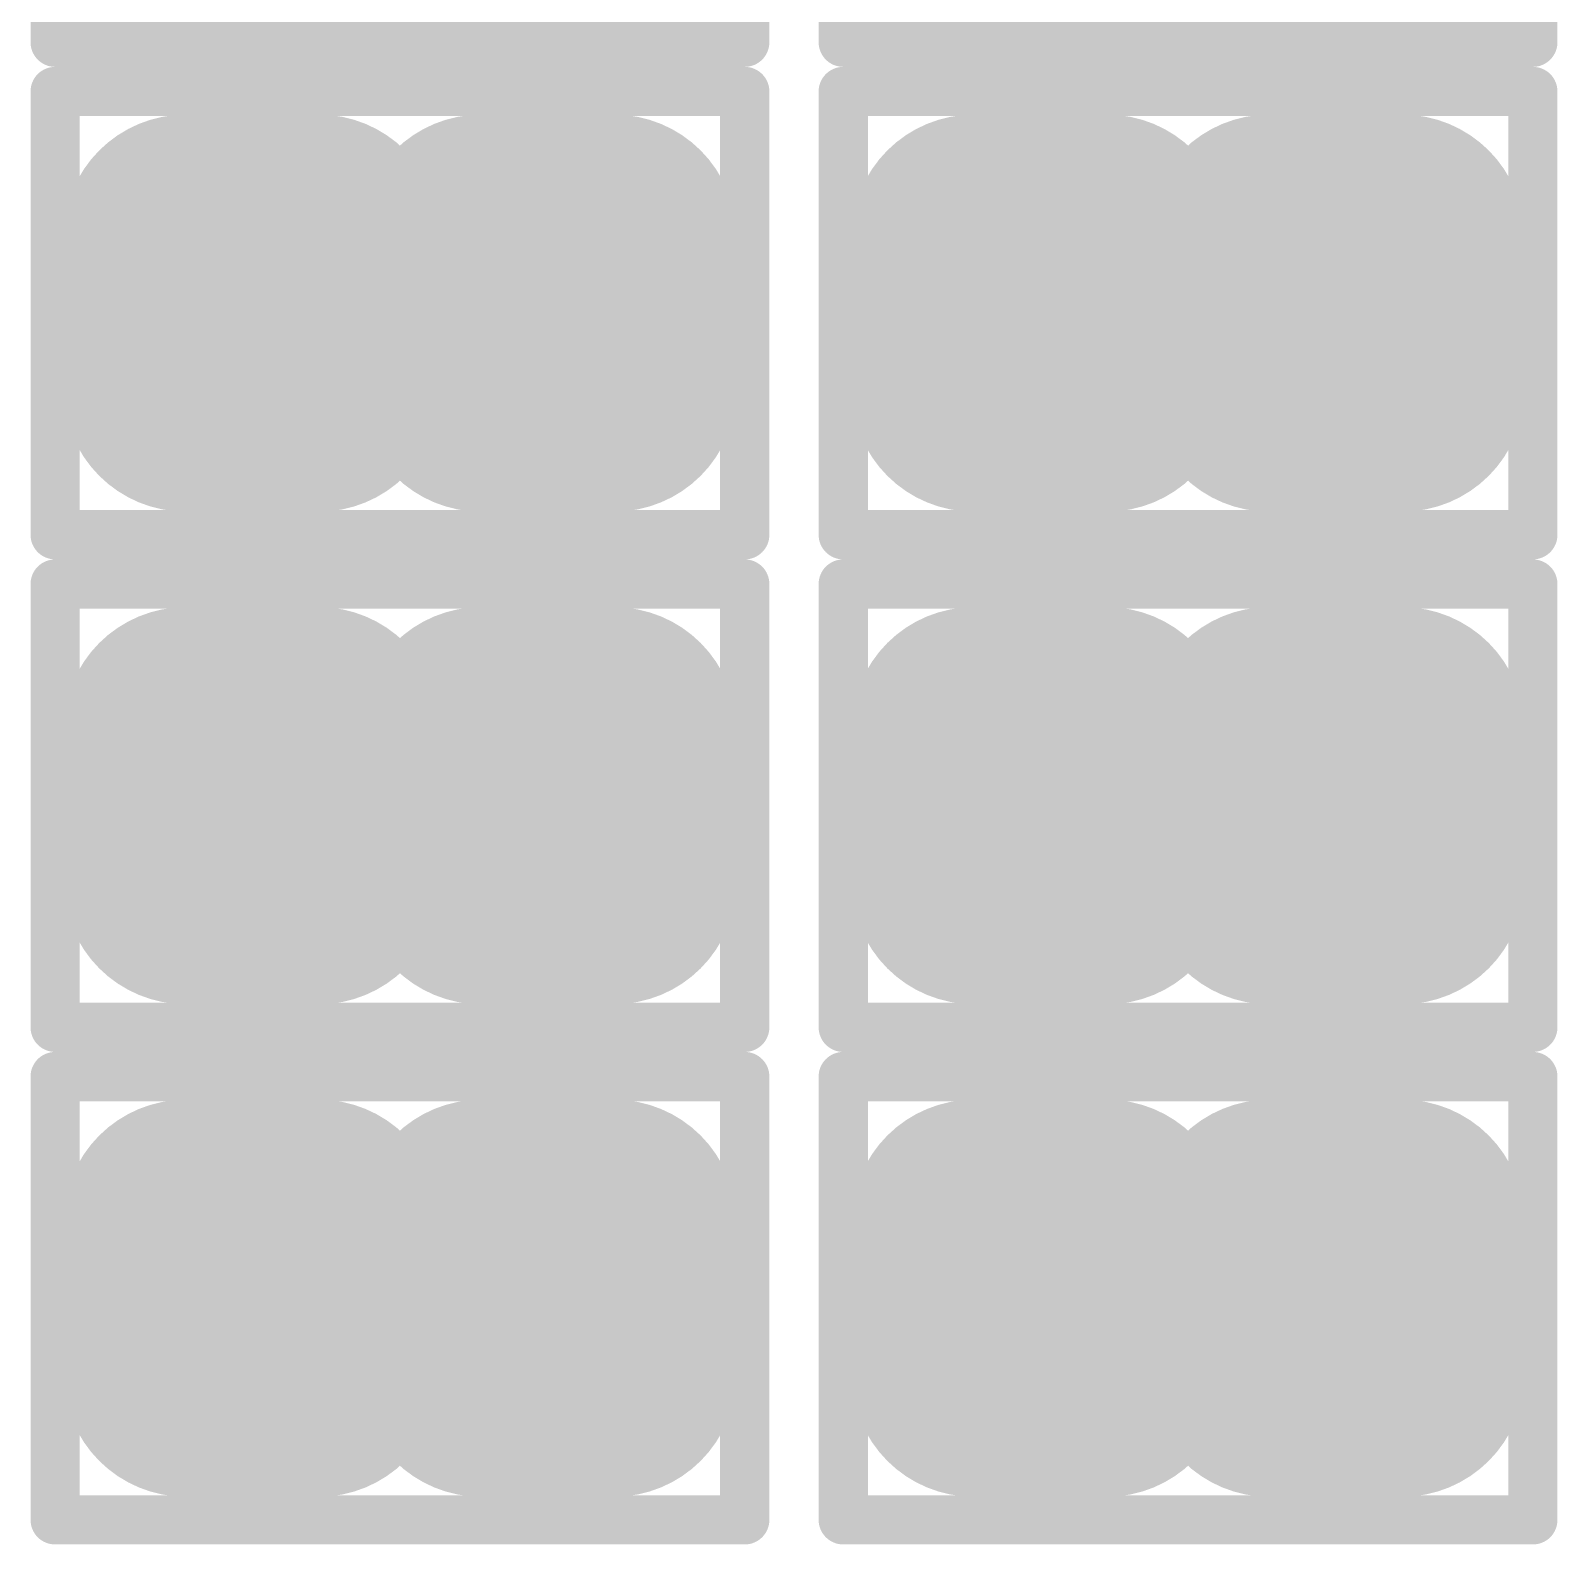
# Model space of a CAD drawing. Header units: millimetres. Extents: x 169 to 355, y 129 to 253.
# Drawn here: x 187.35 to 188.9, y 149.1 to 150.637 of the extents above; entities that cross this region are included whole.
import ezdxf

# ---------------------------------------------------------------- set-up
doc = ezdxf.new("R2010")
doc.units = ezdxf.units.MM
for name, color, linetype in [('BottomLayer', 5, 'Continuous'), ('BottomPaste', 16, 'Continuous'), ('BottomSolder', 6, 'Continuous'), ('Mechanical1', 6, 'Continuous'), ('Mechanical15', 56, 'Continuous')]:
    doc.layers.add(name, color=color, linetype=linetype)

# ---------------------------------------------------------------- blocks, each defined once
blk = doc.blocks.new('R01005_B_463')
at = {"layer": 'BottomLayer', "const_width": 0.0225}
for points in [[(-0.2287, 0.0775, 1), (-0.2063, 0.0775, 1)], [(-0.0937, 0.0775, 1), (-0.0712, 0.0775, 1)], [(0.0712, 0.0775, 1), (0.0937, 0.0775, 1)], [(0.2063, 0.0775, 1), (0.2287, 0.0775, 1)], [(-0.2287, -0.0775, 1), (-0.2063, -0.0775, 1)], [(-0.0937, -0.0775, 1), (-0.0712, -0.0775, 1)], [(0.0712, -0.0775, 1), (0.0937, -0.0775, 1)], [(0.2063, -0.0775, 1), (0.2287, -0.0775, 1)]]:
    blk.add_lwpolyline(points, format="xyb", close=True, dxfattribs=at)
at = {"layer": 'BottomLayer'}
for points in [[(-0.0825, -0.1), (-0.0825, 0.1), (-0.2175, -0.1), (-0.2175, 0.1)], [(0.2175, -0.1), (0.2175, 0.1), (0.0825, -0.1), (0.0825, 0.1)], [(-0.06, -0.0775), (-0.06, 0.0775), (-0.24, -0.0775), (-0.24, 0.0775)], [(0.24, -0.0775), (0.24, 0.0775), (0.06, -0.0775), (0.06, 0.0775)]]:
    blk.add_solid(points, dxfattribs=at)
at = {"layer": 'BottomPaste', "const_width": 0.0225}
for points in [[(-0.2287, 0.0775, 1), (-0.2063, 0.0775, 1)], [(-0.0937, 0.0775, 1), (-0.0712, 0.0775, 1)], [(0.0712, 0.0775, 1), (0.0937, 0.0775, 1)], [(0.2063, 0.0775, 1), (0.2287, 0.0775, 1)], [(-0.2287, -0.0775, 1), (-0.2063, -0.0775, 1)], [(-0.0937, -0.0775, 1), (-0.0712, -0.0775, 1)], [(0.0712, -0.0775, 1), (0.0937, -0.0775, 1)], [(0.2063, -0.0775, 1), (0.2287, -0.0775, 1)]]:
    blk.add_lwpolyline(points, format="xyb", close=True, dxfattribs=at)
at = {"layer": 'BottomPaste'}
for points in [[(-0.0825, -0.1), (-0.0825, 0.1), (-0.2175, -0.1), (-0.2175, 0.1)], [(0.2175, -0.1), (0.2175, 0.1), (0.0825, -0.1), (0.0825, 0.1)], [(-0.06, -0.0775), (-0.06, 0.0775), (-0.24, -0.0775), (-0.24, 0.0775)], [(0.24, -0.0775), (0.24, 0.0775), (0.06, -0.0775), (0.06, 0.0775)]]:
    blk.add_solid(points, dxfattribs=at)
at = {"layer": 'BottomSolder', "const_width": 0.1241}
for points in [[(-0.2795, 0.0775, 1), (-0.1555, 0.0775, 1)], [(-0.1445, 0.0775, 1), (-0.0204, 0.0775, 1)], [(0.0204, 0.0775, 1), (0.1445, 0.0775, 1)], [(0.1555, 0.0775, 1), (0.2795, 0.0775, 1)], [(-0.2795, -0.0775, 1), (-0.1555, -0.0775, 1)], [(-0.1445, -0.0775, 1), (-0.0204, -0.0775, 1)], [(0.0204, -0.0775, 1), (0.1445, -0.0775, 1)], [(0.1555, -0.0775, 1), (0.2795, -0.0775, 1)]]:
    blk.add_lwpolyline(points, format="xyb", close=True, dxfattribs=at)
at = {"layer": 'BottomSolder'}
for points in [[(-0.0825, -0.2016), (-0.0825, 0.2016), (-0.2175, -0.2016), (-0.2175, 0.2016)], [(0.2175, -0.2016), (0.2175, 0.2016), (0.0825, -0.2016), (0.0825, 0.2016)], [(0.0416, -0.0775), (0.0416, 0.0775), (-0.3416, -0.0775), (-0.3416, 0.0775)], [(0.3416, -0.0775), (0.3416, 0.0775), (-0.0416, -0.0775), (-0.0416, 0.0775)]]:
    blk.add_solid(points, dxfattribs=at)
at = {"layer": 'Mechanical1', "const_width": 0.05}
for points in [[(-0.1999, 0.0999), (-0.1999, -0.1001)], [(0.2001, 0.0999), (-0.1999, 0.0999)], [(0.2001, 0.0999), (0.2001, -0.1001)], [(0.2001, -0.1001), (-0.1999, -0.1001)]]:
    blk.add_lwpolyline(points, dxfattribs=at)
at = {"layer": 'Mechanical1', "const_width": 0.025}
for points in [[(-0.2124, 0.0999, 1), (-0.1874, 0.0999, 1)], [(-0.2124, 0.0999, 1), (-0.1874, 0.0999, 1)], [(0.1876, 0.0999, 1), (0.2126, 0.0999, 1)], [(0.1876, 0.0999, 1), (0.2126, 0.0999, 1)], [(-0.2124, -0.1001, 1), (-0.1874, -0.1001, 1)], [(-0.2124, -0.1001, 1), (-0.1874, -0.1001, 1)], [(0.1876, -0.1001, 1), (0.2126, -0.1001, 1)], [(0.1876, -0.1001, 1), (0.2126, -0.1001, 1)]]:
    blk.add_lwpolyline(points, format="xyb", close=True, dxfattribs=at)
at = {"layer": 'Mechanical15', "const_width": 0.05}
for points in [[(-0.35, 0.225), (-0.35, -0.225)], [(0.35, 0.225), (-0.35, 0.225)], [(0.35, 0.225), (0.35, -0.225)], [(0, 0.125), (0, -0.125)], [(0.15, 0), (-0.15, 0)], [(0.35, -0.225), (-0.35, -0.225)]]:
    blk.add_lwpolyline(points, dxfattribs=at)
at = {"layer": 'Mechanical15', "const_width": 0.025}
for points in [[(-0.3625, 0.225, 1), (-0.3375, 0.225, 1)], [(-0.3625, 0.225, 1), (-0.3375, 0.225, 1)], [(0.3375, 0.225, 1), (0.3625, 0.225, 1)], [(0.3375, 0.225, 1), (0.3625, 0.225, 1)], [(-0.0125, 0.125, 1), (0.0125, 0.125, 1)], [(-0.1625, 0, 1), (-0.1375, 0, 1)], [(0.1375, 0, 1), (0.1625, 0, 1)], [(-0.0125, -0.125, 1), (0.0125, -0.125, 1)], [(-0.3625, -0.225, 1), (-0.3375, -0.225, 1)], [(-0.3625, -0.225, 1), (-0.3375, -0.225, 1)], [(0.3375, -0.225, 1), (0.3625, -0.225, 1)], [(0.3375, -0.225, 1), (0.3625, -0.225, 1)]]:
    blk.add_lwpolyline(points, format="xyb", close=True, dxfattribs=at)
blk = doc.blocks.new('R01005_B_464')
at = {"layer": 'BottomLayer', "const_width": 0.0225}
for points in [[(-0.2287, 0.0775, 1), (-0.2063, 0.0775, 1)], [(-0.0937, 0.0775, 1), (-0.0712, 0.0775, 1)], [(0.0712, 0.0775, 1), (0.0937, 0.0775, 1)], [(0.2063, 0.0775, 1), (0.2287, 0.0775, 1)], [(-0.2287, -0.0775, 1), (-0.2063, -0.0775, 1)], [(-0.0937, -0.0775, 1), (-0.0712, -0.0775, 1)], [(0.0712, -0.0775, 1), (0.0937, -0.0775, 1)], [(0.2063, -0.0775, 1), (0.2287, -0.0775, 1)]]:
    blk.add_lwpolyline(points, format="xyb", close=True, dxfattribs=at)
at = {"layer": 'BottomLayer'}
for points in [[(-0.0825, -0.1), (-0.0825, 0.1), (-0.2175, -0.1), (-0.2175, 0.1)], [(0.2175, -0.1), (0.2175, 0.1), (0.0825, -0.1), (0.0825, 0.1)], [(-0.06, -0.0775), (-0.06, 0.0775), (-0.24, -0.0775), (-0.24, 0.0775)], [(0.24, -0.0775), (0.24, 0.0775), (0.06, -0.0775), (0.06, 0.0775)]]:
    blk.add_solid(points, dxfattribs=at)
at = {"layer": 'BottomPaste', "const_width": 0.0225}
for points in [[(-0.2287, 0.0775, 1), (-0.2063, 0.0775, 1)], [(-0.0937, 0.0775, 1), (-0.0712, 0.0775, 1)], [(0.0712, 0.0775, 1), (0.0937, 0.0775, 1)], [(0.2063, 0.0775, 1), (0.2287, 0.0775, 1)], [(-0.2287, -0.0775, 1), (-0.2063, -0.0775, 1)], [(-0.0937, -0.0775, 1), (-0.0712, -0.0775, 1)], [(0.0712, -0.0775, 1), (0.0937, -0.0775, 1)], [(0.2063, -0.0775, 1), (0.2287, -0.0775, 1)]]:
    blk.add_lwpolyline(points, format="xyb", close=True, dxfattribs=at)
at = {"layer": 'BottomPaste'}
for points in [[(-0.0825, -0.1), (-0.0825, 0.1), (-0.2175, -0.1), (-0.2175, 0.1)], [(0.2175, -0.1), (0.2175, 0.1), (0.0825, -0.1), (0.0825, 0.1)], [(-0.06, -0.0775), (-0.06, 0.0775), (-0.24, -0.0775), (-0.24, 0.0775)], [(0.24, -0.0775), (0.24, 0.0775), (0.06, -0.0775), (0.06, 0.0775)]]:
    blk.add_solid(points, dxfattribs=at)
at = {"layer": 'BottomSolder', "const_width": 0.1241}
for points in [[(-0.2795, 0.0775, 1), (-0.1555, 0.0775, 1)], [(-0.1445, 0.0775, 1), (-0.0204, 0.0775, 1)], [(0.0204, 0.0775, 1), (0.1445, 0.0775, 1)], [(0.1555, 0.0775, 1), (0.2795, 0.0775, 1)], [(-0.2795, -0.0775, 1), (-0.1555, -0.0775, 1)], [(-0.1445, -0.0775, 1), (-0.0204, -0.0775, 1)], [(0.0204, -0.0775, 1), (0.1445, -0.0775, 1)], [(0.1555, -0.0775, 1), (0.2795, -0.0775, 1)]]:
    blk.add_lwpolyline(points, format="xyb", close=True, dxfattribs=at)
at = {"layer": 'BottomSolder'}
for points in [[(-0.0825, -0.2016), (-0.0825, 0.2016), (-0.2175, -0.2016), (-0.2175, 0.2016)], [(0.2175, -0.2016), (0.2175, 0.2016), (0.0825, -0.2016), (0.0825, 0.2016)], [(0.0416, -0.0775), (0.0416, 0.0775), (-0.3416, -0.0775), (-0.3416, 0.0775)], [(0.3416, -0.0775), (0.3416, 0.0775), (-0.0416, -0.0775), (-0.0416, 0.0775)]]:
    blk.add_solid(points, dxfattribs=at)
at = {"layer": 'Mechanical1', "const_width": 0.05}
for points in [[(-0.1999, 0.0999), (-0.1999, -0.1001)], [(0.2001, 0.0999), (-0.1999, 0.0999)], [(0.2001, 0.0999), (0.2001, -0.1001)], [(0.2001, -0.1001), (-0.1999, -0.1001)]]:
    blk.add_lwpolyline(points, dxfattribs=at)
at = {"layer": 'Mechanical1', "const_width": 0.025}
for points in [[(-0.2124, 0.0999, 1), (-0.1874, 0.0999, 1)], [(-0.2124, 0.0999, 1), (-0.1874, 0.0999, 1)], [(0.1876, 0.0999, 1), (0.2126, 0.0999, 1)], [(0.1876, 0.0999, 1), (0.2126, 0.0999, 1)], [(-0.2124, -0.1001, 1), (-0.1874, -0.1001, 1)], [(-0.2124, -0.1001, 1), (-0.1874, -0.1001, 1)], [(0.1876, -0.1001, 1), (0.2126, -0.1001, 1)], [(0.1876, -0.1001, 1), (0.2126, -0.1001, 1)]]:
    blk.add_lwpolyline(points, format="xyb", close=True, dxfattribs=at)
at = {"layer": 'Mechanical15', "const_width": 0.05}
for points in [[(-0.35, 0.225), (-0.35, -0.225)], [(0.35, 0.225), (-0.35, 0.225)], [(0.35, 0.225), (0.35, -0.225)], [(0, 0.125), (0, -0.125)], [(0.15, 0), (-0.15, 0)], [(0.35, -0.225), (-0.35, -0.225)]]:
    blk.add_lwpolyline(points, dxfattribs=at)
at = {"layer": 'Mechanical15', "const_width": 0.025}
for points in [[(-0.3625, 0.225, 1), (-0.3375, 0.225, 1)], [(-0.3625, 0.225, 1), (-0.3375, 0.225, 1)], [(0.3375, 0.225, 1), (0.3625, 0.225, 1)], [(0.3375, 0.225, 1), (0.3625, 0.225, 1)], [(-0.0125, 0.125, 1), (0.0125, 0.125, 1)], [(-0.1625, 0, 1), (-0.1375, 0, 1)], [(0.1375, 0, 1), (0.1625, 0, 1)], [(-0.0125, -0.125, 1), (0.0125, -0.125, 1)], [(-0.3625, -0.225, 1), (-0.3375, -0.225, 1)], [(-0.3625, -0.225, 1), (-0.3375, -0.225, 1)], [(0.3375, -0.225, 1), (0.3625, -0.225, 1)], [(0.3375, -0.225, 1), (0.3625, -0.225, 1)]]:
    blk.add_lwpolyline(points, format="xyb", close=True, dxfattribs=at)
blk = doc.blocks.new('R01005_B_468')
at = {"layer": 'BottomLayer', "const_width": 0.0225}
for points in [[(-0.2287, 0.0775, 1), (-0.2063, 0.0775, 1)], [(-0.0937, 0.0775, 1), (-0.0712, 0.0775, 1)], [(0.0712, 0.0775, 1), (0.0937, 0.0775, 1)], [(0.2063, 0.0775, 1), (0.2287, 0.0775, 1)], [(-0.2287, -0.0775, 1), (-0.2063, -0.0775, 1)], [(-0.0937, -0.0775, 1), (-0.0712, -0.0775, 1)], [(0.0712, -0.0775, 1), (0.0937, -0.0775, 1)], [(0.2063, -0.0775, 1), (0.2287, -0.0775, 1)]]:
    blk.add_lwpolyline(points, format="xyb", close=True, dxfattribs=at)
at = {"layer": 'BottomLayer'}
for points in [[(-0.0825, -0.1), (-0.0825, 0.1), (-0.2175, -0.1), (-0.2175, 0.1)], [(0.2175, -0.1), (0.2175, 0.1), (0.0825, -0.1), (0.0825, 0.1)], [(-0.06, -0.0775), (-0.06, 0.0775), (-0.24, -0.0775), (-0.24, 0.0775)], [(0.24, -0.0775), (0.24, 0.0775), (0.06, -0.0775), (0.06, 0.0775)]]:
    blk.add_solid(points, dxfattribs=at)
at = {"layer": 'BottomPaste', "const_width": 0.0225}
for points in [[(-0.2287, 0.0775, 1), (-0.2063, 0.0775, 1)], [(-0.0937, 0.0775, 1), (-0.0712, 0.0775, 1)], [(0.0712, 0.0775, 1), (0.0937, 0.0775, 1)], [(0.2063, 0.0775, 1), (0.2287, 0.0775, 1)], [(-0.2287, -0.0775, 1), (-0.2063, -0.0775, 1)], [(-0.0937, -0.0775, 1), (-0.0712, -0.0775, 1)], [(0.0712, -0.0775, 1), (0.0937, -0.0775, 1)], [(0.2063, -0.0775, 1), (0.2287, -0.0775, 1)]]:
    blk.add_lwpolyline(points, format="xyb", close=True, dxfattribs=at)
at = {"layer": 'BottomPaste'}
for points in [[(-0.0825, -0.1), (-0.0825, 0.1), (-0.2175, -0.1), (-0.2175, 0.1)], [(0.2175, -0.1), (0.2175, 0.1), (0.0825, -0.1), (0.0825, 0.1)], [(-0.06, -0.0775), (-0.06, 0.0775), (-0.24, -0.0775), (-0.24, 0.0775)], [(0.24, -0.0775), (0.24, 0.0775), (0.06, -0.0775), (0.06, 0.0775)]]:
    blk.add_solid(points, dxfattribs=at)
at = {"layer": 'BottomSolder', "const_width": 0.1241}
for points in [[(-0.2795, 0.0775, 1), (-0.1555, 0.0775, 1)], [(-0.1445, 0.0775, 1), (-0.0204, 0.0775, 1)], [(0.0204, 0.0775, 1), (0.1445, 0.0775, 1)], [(0.1555, 0.0775, 1), (0.2795, 0.0775, 1)], [(-0.2795, -0.0775, 1), (-0.1555, -0.0775, 1)], [(-0.1445, -0.0775, 1), (-0.0204, -0.0775, 1)], [(0.0204, -0.0775, 1), (0.1445, -0.0775, 1)], [(0.1555, -0.0775, 1), (0.2795, -0.0775, 1)]]:
    blk.add_lwpolyline(points, format="xyb", close=True, dxfattribs=at)
at = {"layer": 'BottomSolder'}
for points in [[(-0.0825, -0.2016), (-0.0825, 0.2016), (-0.2175, -0.2016), (-0.2175, 0.2016)], [(0.2175, -0.2016), (0.2175, 0.2016), (0.0825, -0.2016), (0.0825, 0.2016)], [(0.0416, -0.0775), (0.0416, 0.0775), (-0.3416, -0.0775), (-0.3416, 0.0775)], [(0.3416, -0.0775), (0.3416, 0.0775), (-0.0416, -0.0775), (-0.0416, 0.0775)]]:
    blk.add_solid(points, dxfattribs=at)
at = {"layer": 'Mechanical1', "const_width": 0.05}
for points in [[(-0.1999, 0.0999), (-0.1999, -0.1001)], [(0.2001, 0.0999), (-0.1999, 0.0999)], [(0.2001, 0.0999), (0.2001, -0.1001)], [(0.2001, -0.1001), (-0.1999, -0.1001)]]:
    blk.add_lwpolyline(points, dxfattribs=at)
at = {"layer": 'Mechanical1', "const_width": 0.025}
for points in [[(-0.2124, 0.0999, 1), (-0.1874, 0.0999, 1)], [(-0.2124, 0.0999, 1), (-0.1874, 0.0999, 1)], [(0.1876, 0.0999, 1), (0.2126, 0.0999, 1)], [(0.1876, 0.0999, 1), (0.2126, 0.0999, 1)], [(-0.2124, -0.1001, 1), (-0.1874, -0.1001, 1)], [(-0.2124, -0.1001, 1), (-0.1874, -0.1001, 1)], [(0.1876, -0.1001, 1), (0.2126, -0.1001, 1)], [(0.1876, -0.1001, 1), (0.2126, -0.1001, 1)]]:
    blk.add_lwpolyline(points, format="xyb", close=True, dxfattribs=at)
at = {"layer": 'Mechanical15', "const_width": 0.05}
for points in [[(-0.35, 0.225), (-0.35, -0.225)], [(0.35, 0.225), (-0.35, 0.225)], [(0.35, 0.225), (0.35, -0.225)], [(0, 0.125), (0, -0.125)], [(0.15, 0), (-0.15, 0)], [(0.35, -0.225), (-0.35, -0.225)]]:
    blk.add_lwpolyline(points, dxfattribs=at)
at = {"layer": 'Mechanical15', "const_width": 0.025}
for points in [[(-0.3625, 0.225, 1), (-0.3375, 0.225, 1)], [(-0.3625, 0.225, 1), (-0.3375, 0.225, 1)], [(0.3375, 0.225, 1), (0.3625, 0.225, 1)], [(0.3375, 0.225, 1), (0.3625, 0.225, 1)], [(-0.0125, 0.125, 1), (0.0125, 0.125, 1)], [(-0.1625, 0, 1), (-0.1375, 0, 1)], [(0.1375, 0, 1), (0.1625, 0, 1)], [(-0.0125, -0.125, 1), (0.0125, -0.125, 1)], [(-0.3625, -0.225, 1), (-0.3375, -0.225, 1)], [(-0.3625, -0.225, 1), (-0.3375, -0.225, 1)], [(0.3375, -0.225, 1), (0.3625, -0.225, 1)], [(0.3375, -0.225, 1), (0.3625, -0.225, 1)]]:
    blk.add_lwpolyline(points, format="xyb", close=True, dxfattribs=at)
blk = doc.blocks.new('R01005_B_469')
at = {"layer": 'BottomLayer', "const_width": 0.0225}
for points in [[(-0.2287, 0.0775, 1), (-0.2063, 0.0775, 1)], [(-0.0937, 0.0775, 1), (-0.0712, 0.0775, 1)], [(0.0712, 0.0775, 1), (0.0937, 0.0775, 1)], [(0.2063, 0.0775, 1), (0.2287, 0.0775, 1)], [(-0.2287, -0.0775, 1), (-0.2063, -0.0775, 1)], [(-0.0937, -0.0775, 1), (-0.0712, -0.0775, 1)], [(0.0712, -0.0775, 1), (0.0937, -0.0775, 1)], [(0.2063, -0.0775, 1), (0.2287, -0.0775, 1)]]:
    blk.add_lwpolyline(points, format="xyb", close=True, dxfattribs=at)
at = {"layer": 'BottomLayer'}
for points in [[(-0.0825, -0.1), (-0.0825, 0.1), (-0.2175, -0.1), (-0.2175, 0.1)], [(0.2175, -0.1), (0.2175, 0.1), (0.0825, -0.1), (0.0825, 0.1)], [(-0.06, -0.0775), (-0.06, 0.0775), (-0.24, -0.0775), (-0.24, 0.0775)], [(0.24, -0.0775), (0.24, 0.0775), (0.06, -0.0775), (0.06, 0.0775)]]:
    blk.add_solid(points, dxfattribs=at)
at = {"layer": 'BottomPaste', "const_width": 0.0225}
for points in [[(-0.2287, 0.0775, 1), (-0.2063, 0.0775, 1)], [(-0.0937, 0.0775, 1), (-0.0712, 0.0775, 1)], [(0.0712, 0.0775, 1), (0.0937, 0.0775, 1)], [(0.2063, 0.0775, 1), (0.2287, 0.0775, 1)], [(-0.2287, -0.0775, 1), (-0.2063, -0.0775, 1)], [(-0.0937, -0.0775, 1), (-0.0712, -0.0775, 1)], [(0.0712, -0.0775, 1), (0.0937, -0.0775, 1)], [(0.2063, -0.0775, 1), (0.2287, -0.0775, 1)]]:
    blk.add_lwpolyline(points, format="xyb", close=True, dxfattribs=at)
at = {"layer": 'BottomPaste'}
for points in [[(-0.0825, -0.1), (-0.0825, 0.1), (-0.2175, -0.1), (-0.2175, 0.1)], [(0.2175, -0.1), (0.2175, 0.1), (0.0825, -0.1), (0.0825, 0.1)], [(-0.06, -0.0775), (-0.06, 0.0775), (-0.24, -0.0775), (-0.24, 0.0775)], [(0.24, -0.0775), (0.24, 0.0775), (0.06, -0.0775), (0.06, 0.0775)]]:
    blk.add_solid(points, dxfattribs=at)
at = {"layer": 'BottomSolder', "const_width": 0.1241}
for points in [[(-0.2795, 0.0775, 1), (-0.1555, 0.0775, 1)], [(-0.1445, 0.0775, 1), (-0.0204, 0.0775, 1)], [(0.0204, 0.0775, 1), (0.1445, 0.0775, 1)], [(0.1555, 0.0775, 1), (0.2795, 0.0775, 1)], [(-0.2795, -0.0775, 1), (-0.1555, -0.0775, 1)], [(-0.1445, -0.0775, 1), (-0.0204, -0.0775, 1)], [(0.0204, -0.0775, 1), (0.1445, -0.0775, 1)], [(0.1555, -0.0775, 1), (0.2795, -0.0775, 1)]]:
    blk.add_lwpolyline(points, format="xyb", close=True, dxfattribs=at)
at = {"layer": 'BottomSolder'}
for points in [[(-0.0825, -0.2016), (-0.0825, 0.2016), (-0.2175, -0.2016), (-0.2175, 0.2016)], [(0.2175, -0.2016), (0.2175, 0.2016), (0.0825, -0.2016), (0.0825, 0.2016)], [(0.0416, -0.0775), (0.0416, 0.0775), (-0.3416, -0.0775), (-0.3416, 0.0775)], [(0.3416, -0.0775), (0.3416, 0.0775), (-0.0416, -0.0775), (-0.0416, 0.0775)]]:
    blk.add_solid(points, dxfattribs=at)
at = {"layer": 'Mechanical1', "const_width": 0.05}
for points in [[(-0.1999, 0.0999), (-0.1999, -0.1001)], [(0.2001, 0.0999), (-0.1999, 0.0999)], [(0.2001, 0.0999), (0.2001, -0.1001)], [(0.2001, -0.1001), (-0.1999, -0.1001)]]:
    blk.add_lwpolyline(points, dxfattribs=at)
at = {"layer": 'Mechanical1', "const_width": 0.025}
for points in [[(-0.2124, 0.0999, 1), (-0.1874, 0.0999, 1)], [(-0.2124, 0.0999, 1), (-0.1874, 0.0999, 1)], [(0.1876, 0.0999, 1), (0.2126, 0.0999, 1)], [(0.1876, 0.0999, 1), (0.2126, 0.0999, 1)], [(-0.2124, -0.1001, 1), (-0.1874, -0.1001, 1)], [(-0.2124, -0.1001, 1), (-0.1874, -0.1001, 1)], [(0.1876, -0.1001, 1), (0.2126, -0.1001, 1)], [(0.1876, -0.1001, 1), (0.2126, -0.1001, 1)]]:
    blk.add_lwpolyline(points, format="xyb", close=True, dxfattribs=at)
at = {"layer": 'Mechanical15', "const_width": 0.05}
for points in [[(-0.35, 0.225), (-0.35, -0.225)], [(0.35, 0.225), (-0.35, 0.225)], [(0.35, 0.225), (0.35, -0.225)], [(0, 0.125), (0, -0.125)], [(0.15, 0), (-0.15, 0)], [(0.35, -0.225), (-0.35, -0.225)]]:
    blk.add_lwpolyline(points, dxfattribs=at)
at = {"layer": 'Mechanical15', "const_width": 0.025}
for points in [[(-0.3625, 0.225, 1), (-0.3375, 0.225, 1)], [(-0.3625, 0.225, 1), (-0.3375, 0.225, 1)], [(0.3375, 0.225, 1), (0.3625, 0.225, 1)], [(0.3375, 0.225, 1), (0.3625, 0.225, 1)], [(-0.0125, 0.125, 1), (0.0125, 0.125, 1)], [(-0.1625, 0, 1), (-0.1375, 0, 1)], [(0.1375, 0, 1), (0.1625, 0, 1)], [(-0.0125, -0.125, 1), (0.0125, -0.125, 1)], [(-0.3625, -0.225, 1), (-0.3375, -0.225, 1)], [(-0.3625, -0.225, 1), (-0.3375, -0.225, 1)], [(0.3375, -0.225, 1), (0.3625, -0.225, 1)], [(0.3375, -0.225, 1), (0.3625, -0.225, 1)]]:
    blk.add_lwpolyline(points, format="xyb", close=True, dxfattribs=at)
blk = doc.blocks.new('R01005_B_475')
at = {"layer": 'BottomLayer', "const_width": 0.0225}
for points in [[(-0.2287, 0.0775, 1), (-0.2063, 0.0775, 1)], [(-0.0937, 0.0775, 1), (-0.0712, 0.0775, 1)], [(0.0712, 0.0775, 1), (0.0937, 0.0775, 1)], [(0.2063, 0.0775, 1), (0.2287, 0.0775, 1)], [(-0.2287, -0.0775, 1), (-0.2063, -0.0775, 1)], [(-0.0937, -0.0775, 1), (-0.0712, -0.0775, 1)], [(0.0712, -0.0775, 1), (0.0937, -0.0775, 1)], [(0.2063, -0.0775, 1), (0.2287, -0.0775, 1)]]:
    blk.add_lwpolyline(points, format="xyb", close=True, dxfattribs=at)
at = {"layer": 'BottomLayer'}
for points in [[(-0.0825, -0.1), (-0.0825, 0.1), (-0.2175, -0.1), (-0.2175, 0.1)], [(0.2175, -0.1), (0.2175, 0.1), (0.0825, -0.1), (0.0825, 0.1)], [(-0.06, -0.0775), (-0.06, 0.0775), (-0.24, -0.0775), (-0.24, 0.0775)], [(0.24, -0.0775), (0.24, 0.0775), (0.06, -0.0775), (0.06, 0.0775)]]:
    blk.add_solid(points, dxfattribs=at)
at = {"layer": 'BottomPaste', "const_width": 0.0225}
for points in [[(-0.2287, 0.0775, 1), (-0.2063, 0.0775, 1)], [(-0.0937, 0.0775, 1), (-0.0712, 0.0775, 1)], [(0.0712, 0.0775, 1), (0.0937, 0.0775, 1)], [(0.2063, 0.0775, 1), (0.2287, 0.0775, 1)], [(-0.2287, -0.0775, 1), (-0.2063, -0.0775, 1)], [(-0.0937, -0.0775, 1), (-0.0712, -0.0775, 1)], [(0.0712, -0.0775, 1), (0.0937, -0.0775, 1)], [(0.2063, -0.0775, 1), (0.2287, -0.0775, 1)]]:
    blk.add_lwpolyline(points, format="xyb", close=True, dxfattribs=at)
at = {"layer": 'BottomPaste'}
for points in [[(-0.0825, -0.1), (-0.0825, 0.1), (-0.2175, -0.1), (-0.2175, 0.1)], [(0.2175, -0.1), (0.2175, 0.1), (0.0825, -0.1), (0.0825, 0.1)], [(-0.06, -0.0775), (-0.06, 0.0775), (-0.24, -0.0775), (-0.24, 0.0775)], [(0.24, -0.0775), (0.24, 0.0775), (0.06, -0.0775), (0.06, 0.0775)]]:
    blk.add_solid(points, dxfattribs=at)
at = {"layer": 'BottomSolder', "const_width": 0.1241}
for points in [[(-0.2795, 0.0775, 1), (-0.1555, 0.0775, 1)], [(-0.1445, 0.0775, 1), (-0.0204, 0.0775, 1)], [(0.0204, 0.0775, 1), (0.1445, 0.0775, 1)], [(0.1555, 0.0775, 1), (0.2795, 0.0775, 1)], [(-0.2795, -0.0775, 1), (-0.1555, -0.0775, 1)], [(-0.1445, -0.0775, 1), (-0.0204, -0.0775, 1)], [(0.0204, -0.0775, 1), (0.1445, -0.0775, 1)], [(0.1555, -0.0775, 1), (0.2795, -0.0775, 1)]]:
    blk.add_lwpolyline(points, format="xyb", close=True, dxfattribs=at)
at = {"layer": 'BottomSolder'}
for points in [[(-0.0825, -0.2016), (-0.0825, 0.2016), (-0.2175, -0.2016), (-0.2175, 0.2016)], [(0.2175, -0.2016), (0.2175, 0.2016), (0.0825, -0.2016), (0.0825, 0.2016)], [(0.0416, -0.0775), (0.0416, 0.0775), (-0.3416, -0.0775), (-0.3416, 0.0775)], [(0.3416, -0.0775), (0.3416, 0.0775), (-0.0416, -0.0775), (-0.0416, 0.0775)]]:
    blk.add_solid(points, dxfattribs=at)
at = {"layer": 'Mechanical1', "const_width": 0.05}
for points in [[(-0.1999, 0.0999), (-0.1999, -0.1001)], [(0.2001, 0.0999), (-0.1999, 0.0999)], [(0.2001, 0.0999), (0.2001, -0.1001)], [(0.2001, -0.1001), (-0.1999, -0.1001)]]:
    blk.add_lwpolyline(points, dxfattribs=at)
at = {"layer": 'Mechanical1', "const_width": 0.025}
for points in [[(-0.2124, 0.0999, 1), (-0.1874, 0.0999, 1)], [(-0.2124, 0.0999, 1), (-0.1874, 0.0999, 1)], [(0.1876, 0.0999, 1), (0.2126, 0.0999, 1)], [(0.1876, 0.0999, 1), (0.2126, 0.0999, 1)], [(-0.2124, -0.1001, 1), (-0.1874, -0.1001, 1)], [(-0.2124, -0.1001, 1), (-0.1874, -0.1001, 1)], [(0.1876, -0.1001, 1), (0.2126, -0.1001, 1)], [(0.1876, -0.1001, 1), (0.2126, -0.1001, 1)]]:
    blk.add_lwpolyline(points, format="xyb", close=True, dxfattribs=at)
at = {"layer": 'Mechanical15', "const_width": 0.05}
for points in [[(-0.35, 0.225), (-0.35, -0.225)], [(0.35, 0.225), (-0.35, 0.225)], [(0.35, 0.225), (0.35, -0.225)], [(0, 0.125), (0, -0.125)], [(0.15, 0), (-0.15, 0)], [(0.35, -0.225), (-0.35, -0.225)]]:
    blk.add_lwpolyline(points, dxfattribs=at)
at = {"layer": 'Mechanical15', "const_width": 0.025}
for points in [[(-0.3625, 0.225, 1), (-0.3375, 0.225, 1)], [(-0.3625, 0.225, 1), (-0.3375, 0.225, 1)], [(0.3375, 0.225, 1), (0.3625, 0.225, 1)], [(0.3375, 0.225, 1), (0.3625, 0.225, 1)], [(-0.0125, 0.125, 1), (0.0125, 0.125, 1)], [(-0.1625, 0, 1), (-0.1375, 0, 1)], [(0.1375, 0, 1), (0.1625, 0, 1)], [(-0.0125, -0.125, 1), (0.0125, -0.125, 1)], [(-0.3625, -0.225, 1), (-0.3375, -0.225, 1)], [(-0.3625, -0.225, 1), (-0.3375, -0.225, 1)], [(0.3375, -0.225, 1), (0.3625, -0.225, 1)], [(0.3375, -0.225, 1), (0.3625, -0.225, 1)]]:
    blk.add_lwpolyline(points, format="xyb", close=True, dxfattribs=at)
blk = doc.blocks.new('R01005_B_476')
at = {"layer": 'BottomLayer', "const_width": 0.0225}
for points in [[(-0.2287, 0.0775, 1), (-0.2063, 0.0775, 1)], [(-0.0937, 0.0775, 1), (-0.0712, 0.0775, 1)], [(0.0712, 0.0775, 1), (0.0937, 0.0775, 1)], [(0.2063, 0.0775, 1), (0.2287, 0.0775, 1)], [(-0.2287, -0.0775, 1), (-0.2063, -0.0775, 1)], [(-0.0937, -0.0775, 1), (-0.0712, -0.0775, 1)], [(0.0712, -0.0775, 1), (0.0937, -0.0775, 1)], [(0.2063, -0.0775, 1), (0.2287, -0.0775, 1)]]:
    blk.add_lwpolyline(points, format="xyb", close=True, dxfattribs=at)
at = {"layer": 'BottomLayer'}
for points in [[(-0.0825, -0.1), (-0.0825, 0.1), (-0.2175, -0.1), (-0.2175, 0.1)], [(0.2175, -0.1), (0.2175, 0.1), (0.0825, -0.1), (0.0825, 0.1)], [(-0.06, -0.0775), (-0.06, 0.0775), (-0.24, -0.0775), (-0.24, 0.0775)], [(0.24, -0.0775), (0.24, 0.0775), (0.06, -0.0775), (0.06, 0.0775)]]:
    blk.add_solid(points, dxfattribs=at)
at = {"layer": 'BottomPaste', "const_width": 0.0225}
for points in [[(-0.2287, 0.0775, 1), (-0.2063, 0.0775, 1)], [(-0.0937, 0.0775, 1), (-0.0712, 0.0775, 1)], [(0.0712, 0.0775, 1), (0.0937, 0.0775, 1)], [(0.2063, 0.0775, 1), (0.2287, 0.0775, 1)], [(-0.2287, -0.0775, 1), (-0.2063, -0.0775, 1)], [(-0.0937, -0.0775, 1), (-0.0712, -0.0775, 1)], [(0.0712, -0.0775, 1), (0.0937, -0.0775, 1)], [(0.2063, -0.0775, 1), (0.2287, -0.0775, 1)]]:
    blk.add_lwpolyline(points, format="xyb", close=True, dxfattribs=at)
at = {"layer": 'BottomPaste'}
for points in [[(-0.0825, -0.1), (-0.0825, 0.1), (-0.2175, -0.1), (-0.2175, 0.1)], [(0.2175, -0.1), (0.2175, 0.1), (0.0825, -0.1), (0.0825, 0.1)], [(-0.06, -0.0775), (-0.06, 0.0775), (-0.24, -0.0775), (-0.24, 0.0775)], [(0.24, -0.0775), (0.24, 0.0775), (0.06, -0.0775), (0.06, 0.0775)]]:
    blk.add_solid(points, dxfattribs=at)
at = {"layer": 'BottomSolder', "const_width": 0.1241}
for points in [[(-0.2795, 0.0775, 1), (-0.1555, 0.0775, 1)], [(-0.1445, 0.0775, 1), (-0.0204, 0.0775, 1)], [(0.0204, 0.0775, 1), (0.1445, 0.0775, 1)], [(0.1555, 0.0775, 1), (0.2795, 0.0775, 1)], [(-0.2795, -0.0775, 1), (-0.1555, -0.0775, 1)], [(-0.1445, -0.0775, 1), (-0.0204, -0.0775, 1)], [(0.0204, -0.0775, 1), (0.1445, -0.0775, 1)], [(0.1555, -0.0775, 1), (0.2795, -0.0775, 1)]]:
    blk.add_lwpolyline(points, format="xyb", close=True, dxfattribs=at)
at = {"layer": 'BottomSolder'}
for points in [[(-0.0825, -0.2016), (-0.0825, 0.2016), (-0.2175, -0.2016), (-0.2175, 0.2016)], [(0.2175, -0.2016), (0.2175, 0.2016), (0.0825, -0.2016), (0.0825, 0.2016)], [(0.0416, -0.0775), (0.0416, 0.0775), (-0.3416, -0.0775), (-0.3416, 0.0775)], [(0.3416, -0.0775), (0.3416, 0.0775), (-0.0416, -0.0775), (-0.0416, 0.0775)]]:
    blk.add_solid(points, dxfattribs=at)
at = {"layer": 'Mechanical1', "const_width": 0.05}
for points in [[(-0.1999, 0.0999), (-0.1999, -0.1001)], [(0.2001, 0.0999), (-0.1999, 0.0999)], [(0.2001, 0.0999), (0.2001, -0.1001)], [(0.2001, -0.1001), (-0.1999, -0.1001)]]:
    blk.add_lwpolyline(points, dxfattribs=at)
at = {"layer": 'Mechanical1', "const_width": 0.025}
for points in [[(-0.2124, 0.0999, 1), (-0.1874, 0.0999, 1)], [(-0.2124, 0.0999, 1), (-0.1874, 0.0999, 1)], [(0.1876, 0.0999, 1), (0.2126, 0.0999, 1)], [(0.1876, 0.0999, 1), (0.2126, 0.0999, 1)], [(-0.2124, -0.1001, 1), (-0.1874, -0.1001, 1)], [(-0.2124, -0.1001, 1), (-0.1874, -0.1001, 1)], [(0.1876, -0.1001, 1), (0.2126, -0.1001, 1)], [(0.1876, -0.1001, 1), (0.2126, -0.1001, 1)]]:
    blk.add_lwpolyline(points, format="xyb", close=True, dxfattribs=at)
at = {"layer": 'Mechanical15', "const_width": 0.05}
for points in [[(-0.35, 0.225), (-0.35, -0.225)], [(0.35, 0.225), (-0.35, 0.225)], [(0.35, 0.225), (0.35, -0.225)], [(0, 0.125), (0, -0.125)], [(0.15, 0), (-0.15, 0)], [(0.35, -0.225), (-0.35, -0.225)]]:
    blk.add_lwpolyline(points, dxfattribs=at)
at = {"layer": 'Mechanical15', "const_width": 0.025}
for points in [[(-0.3625, 0.225, 1), (-0.3375, 0.225, 1)], [(-0.3625, 0.225, 1), (-0.3375, 0.225, 1)], [(0.3375, 0.225, 1), (0.3625, 0.225, 1)], [(0.3375, 0.225, 1), (0.3625, 0.225, 1)], [(-0.0125, 0.125, 1), (0.0125, 0.125, 1)], [(-0.1625, 0, 1), (-0.1375, 0, 1)], [(0.1375, 0, 1), (0.1625, 0, 1)], [(-0.0125, -0.125, 1), (0.0125, -0.125, 1)], [(-0.3625, -0.225, 1), (-0.3375, -0.225, 1)], [(-0.3625, -0.225, 1), (-0.3375, -0.225, 1)], [(0.3375, -0.225, 1), (0.3625, -0.225, 1)], [(0.3375, -0.225, 1), (0.3625, -0.225, 1)]]:
    blk.add_lwpolyline(points, format="xyb", close=True, dxfattribs=at)
blk = doc.blocks.new('R01005_B_480')
at = {"layer": 'BottomLayer', "const_width": 0.0225}
for points in [[(-0.2287, 0.0775, 1), (-0.2063, 0.0775, 1)], [(-0.0937, 0.0775, 1), (-0.0712, 0.0775, 1)], [(0.0712, 0.0775, 1), (0.0937, 0.0775, 1)], [(0.2063, 0.0775, 1), (0.2287, 0.0775, 1)], [(-0.2287, -0.0775, 1), (-0.2063, -0.0775, 1)], [(-0.0937, -0.0775, 1), (-0.0712, -0.0775, 1)], [(0.0712, -0.0775, 1), (0.0937, -0.0775, 1)], [(0.2063, -0.0775, 1), (0.2287, -0.0775, 1)]]:
    blk.add_lwpolyline(points, format="xyb", close=True, dxfattribs=at)
at = {"layer": 'BottomLayer'}
for points in [[(-0.0825, -0.1), (-0.0825, 0.1), (-0.2175, -0.1), (-0.2175, 0.1)], [(0.2175, -0.1), (0.2175, 0.1), (0.0825, -0.1), (0.0825, 0.1)], [(-0.06, -0.0775), (-0.06, 0.0775), (-0.24, -0.0775), (-0.24, 0.0775)], [(0.24, -0.0775), (0.24, 0.0775), (0.06, -0.0775), (0.06, 0.0775)]]:
    blk.add_solid(points, dxfattribs=at)
at = {"layer": 'BottomPaste', "const_width": 0.0225}
for points in [[(-0.2287, 0.0775, 1), (-0.2063, 0.0775, 1)], [(-0.0937, 0.0775, 1), (-0.0712, 0.0775, 1)], [(0.0712, 0.0775, 1), (0.0937, 0.0775, 1)], [(0.2063, 0.0775, 1), (0.2287, 0.0775, 1)], [(-0.2287, -0.0775, 1), (-0.2063, -0.0775, 1)], [(-0.0937, -0.0775, 1), (-0.0712, -0.0775, 1)], [(0.0712, -0.0775, 1), (0.0937, -0.0775, 1)], [(0.2063, -0.0775, 1), (0.2287, -0.0775, 1)]]:
    blk.add_lwpolyline(points, format="xyb", close=True, dxfattribs=at)
at = {"layer": 'BottomPaste'}
for points in [[(-0.0825, -0.1), (-0.0825, 0.1), (-0.2175, -0.1), (-0.2175, 0.1)], [(0.2175, -0.1), (0.2175, 0.1), (0.0825, -0.1), (0.0825, 0.1)], [(-0.06, -0.0775), (-0.06, 0.0775), (-0.24, -0.0775), (-0.24, 0.0775)], [(0.24, -0.0775), (0.24, 0.0775), (0.06, -0.0775), (0.06, 0.0775)]]:
    blk.add_solid(points, dxfattribs=at)
at = {"layer": 'BottomSolder', "const_width": 0.1241}
for points in [[(-0.2795, 0.0775, 1), (-0.1555, 0.0775, 1)], [(-0.1445, 0.0775, 1), (-0.0204, 0.0775, 1)], [(0.0204, 0.0775, 1), (0.1445, 0.0775, 1)], [(0.1555, 0.0775, 1), (0.2795, 0.0775, 1)], [(-0.2795, -0.0775, 1), (-0.1555, -0.0775, 1)], [(-0.1445, -0.0775, 1), (-0.0204, -0.0775, 1)], [(0.0204, -0.0775, 1), (0.1445, -0.0775, 1)], [(0.1555, -0.0775, 1), (0.2795, -0.0775, 1)]]:
    blk.add_lwpolyline(points, format="xyb", close=True, dxfattribs=at)
at = {"layer": 'BottomSolder'}
for points in [[(-0.0825, -0.2016), (-0.0825, 0.2016), (-0.2175, -0.2016), (-0.2175, 0.2016)], [(0.2175, -0.2016), (0.2175, 0.2016), (0.0825, -0.2016), (0.0825, 0.2016)], [(0.0416, -0.0775), (0.0416, 0.0775), (-0.3416, -0.0775), (-0.3416, 0.0775)], [(0.3416, -0.0775), (0.3416, 0.0775), (-0.0416, -0.0775), (-0.0416, 0.0775)]]:
    blk.add_solid(points, dxfattribs=at)
at = {"layer": 'Mechanical1', "const_width": 0.05}
for points in [[(-0.1999, 0.0999), (-0.1999, -0.1001)], [(0.2001, 0.0999), (-0.1999, 0.0999)], [(0.2001, 0.0999), (0.2001, -0.1001)], [(0.2001, -0.1001), (-0.1999, -0.1001)]]:
    blk.add_lwpolyline(points, dxfattribs=at)
at = {"layer": 'Mechanical1', "const_width": 0.025}
for points in [[(-0.2124, 0.0999, 1), (-0.1874, 0.0999, 1)], [(-0.2124, 0.0999, 1), (-0.1874, 0.0999, 1)], [(0.1876, 0.0999, 1), (0.2126, 0.0999, 1)], [(0.1876, 0.0999, 1), (0.2126, 0.0999, 1)], [(-0.2124, -0.1001, 1), (-0.1874, -0.1001, 1)], [(-0.2124, -0.1001, 1), (-0.1874, -0.1001, 1)], [(0.1876, -0.1001, 1), (0.2126, -0.1001, 1)], [(0.1876, -0.1001, 1), (0.2126, -0.1001, 1)]]:
    blk.add_lwpolyline(points, format="xyb", close=True, dxfattribs=at)
at = {"layer": 'Mechanical15', "const_width": 0.05}
for points in [[(-0.35, 0.225), (-0.35, -0.225)], [(0.35, 0.225), (-0.35, 0.225)], [(0.35, 0.225), (0.35, -0.225)], [(0, 0.125), (0, -0.125)], [(0.15, 0), (-0.15, 0)], [(0.35, -0.225), (-0.35, -0.225)]]:
    blk.add_lwpolyline(points, dxfattribs=at)
at = {"layer": 'Mechanical15', "const_width": 0.025}
for points in [[(-0.3625, 0.225, 1), (-0.3375, 0.225, 1)], [(-0.3625, 0.225, 1), (-0.3375, 0.225, 1)], [(0.3375, 0.225, 1), (0.3625, 0.225, 1)], [(0.3375, 0.225, 1), (0.3625, 0.225, 1)], [(-0.0125, 0.125, 1), (0.0125, 0.125, 1)], [(-0.1625, 0, 1), (-0.1375, 0, 1)], [(0.1375, 0, 1), (0.1625, 0, 1)], [(-0.0125, -0.125, 1), (0.0125, -0.125, 1)], [(-0.3625, -0.225, 1), (-0.3375, -0.225, 1)], [(-0.3625, -0.225, 1), (-0.3375, -0.225, 1)], [(0.3375, -0.225, 1), (0.3625, -0.225, 1)], [(0.3375, -0.225, 1), (0.3625, -0.225, 1)]]:
    blk.add_lwpolyline(points, format="xyb", close=True, dxfattribs=at)
blk = doc.blocks.new('R01005_B_481')
at = {"layer": 'BottomLayer', "const_width": 0.0225}
for points in [[(-0.2287, 0.0775, 1), (-0.2063, 0.0775, 1)], [(-0.0937, 0.0775, 1), (-0.0712, 0.0775, 1)], [(0.0712, 0.0775, 1), (0.0937, 0.0775, 1)], [(0.2063, 0.0775, 1), (0.2287, 0.0775, 1)], [(-0.2287, -0.0775, 1), (-0.2063, -0.0775, 1)], [(-0.0937, -0.0775, 1), (-0.0712, -0.0775, 1)], [(0.0712, -0.0775, 1), (0.0937, -0.0775, 1)], [(0.2063, -0.0775, 1), (0.2287, -0.0775, 1)]]:
    blk.add_lwpolyline(points, format="xyb", close=True, dxfattribs=at)
at = {"layer": 'BottomLayer'}
for points in [[(-0.0825, -0.1), (-0.0825, 0.1), (-0.2175, -0.1), (-0.2175, 0.1)], [(0.2175, -0.1), (0.2175, 0.1), (0.0825, -0.1), (0.0825, 0.1)], [(-0.06, -0.0775), (-0.06, 0.0775), (-0.24, -0.0775), (-0.24, 0.0775)], [(0.24, -0.0775), (0.24, 0.0775), (0.06, -0.0775), (0.06, 0.0775)]]:
    blk.add_solid(points, dxfattribs=at)
at = {"layer": 'BottomPaste', "const_width": 0.0225}
for points in [[(-0.2287, 0.0775, 1), (-0.2063, 0.0775, 1)], [(-0.0937, 0.0775, 1), (-0.0712, 0.0775, 1)], [(0.0712, 0.0775, 1), (0.0937, 0.0775, 1)], [(0.2063, 0.0775, 1), (0.2287, 0.0775, 1)], [(-0.2287, -0.0775, 1), (-0.2063, -0.0775, 1)], [(-0.0937, -0.0775, 1), (-0.0712, -0.0775, 1)], [(0.0712, -0.0775, 1), (0.0937, -0.0775, 1)], [(0.2063, -0.0775, 1), (0.2287, -0.0775, 1)]]:
    blk.add_lwpolyline(points, format="xyb", close=True, dxfattribs=at)
at = {"layer": 'BottomPaste'}
for points in [[(-0.0825, -0.1), (-0.0825, 0.1), (-0.2175, -0.1), (-0.2175, 0.1)], [(0.2175, -0.1), (0.2175, 0.1), (0.0825, -0.1), (0.0825, 0.1)], [(-0.06, -0.0775), (-0.06, 0.0775), (-0.24, -0.0775), (-0.24, 0.0775)], [(0.24, -0.0775), (0.24, 0.0775), (0.06, -0.0775), (0.06, 0.0775)]]:
    blk.add_solid(points, dxfattribs=at)
at = {"layer": 'BottomSolder', "const_width": 0.1241}
for points in [[(-0.2795, 0.0775, 1), (-0.1555, 0.0775, 1)], [(-0.1445, 0.0775, 1), (-0.0204, 0.0775, 1)], [(0.0204, 0.0775, 1), (0.1445, 0.0775, 1)], [(0.1555, 0.0775, 1), (0.2795, 0.0775, 1)], [(-0.2795, -0.0775, 1), (-0.1555, -0.0775, 1)], [(-0.1445, -0.0775, 1), (-0.0204, -0.0775, 1)], [(0.0204, -0.0775, 1), (0.1445, -0.0775, 1)], [(0.1555, -0.0775, 1), (0.2795, -0.0775, 1)]]:
    blk.add_lwpolyline(points, format="xyb", close=True, dxfattribs=at)
at = {"layer": 'BottomSolder'}
for points in [[(-0.0825, -0.2016), (-0.0825, 0.2016), (-0.2175, -0.2016), (-0.2175, 0.2016)], [(0.2175, -0.2016), (0.2175, 0.2016), (0.0825, -0.2016), (0.0825, 0.2016)], [(0.0416, -0.0775), (0.0416, 0.0775), (-0.3416, -0.0775), (-0.3416, 0.0775)], [(0.3416, -0.0775), (0.3416, 0.0775), (-0.0416, -0.0775), (-0.0416, 0.0775)]]:
    blk.add_solid(points, dxfattribs=at)
at = {"layer": 'Mechanical1', "const_width": 0.05}
for points in [[(-0.1999, 0.0999), (-0.1999, -0.1001)], [(0.2001, 0.0999), (-0.1999, 0.0999)], [(0.2001, 0.0999), (0.2001, -0.1001)], [(0.2001, -0.1001), (-0.1999, -0.1001)]]:
    blk.add_lwpolyline(points, dxfattribs=at)
at = {"layer": 'Mechanical1', "const_width": 0.025}
for points in [[(-0.2124, 0.0999, 1), (-0.1874, 0.0999, 1)], [(-0.2124, 0.0999, 1), (-0.1874, 0.0999, 1)], [(0.1876, 0.0999, 1), (0.2126, 0.0999, 1)], [(0.1876, 0.0999, 1), (0.2126, 0.0999, 1)], [(-0.2124, -0.1001, 1), (-0.1874, -0.1001, 1)], [(-0.2124, -0.1001, 1), (-0.1874, -0.1001, 1)], [(0.1876, -0.1001, 1), (0.2126, -0.1001, 1)], [(0.1876, -0.1001, 1), (0.2126, -0.1001, 1)]]:
    blk.add_lwpolyline(points, format="xyb", close=True, dxfattribs=at)
at = {"layer": 'Mechanical15', "const_width": 0.05}
for points in [[(-0.35, 0.225), (-0.35, -0.225)], [(0.35, 0.225), (-0.35, 0.225)], [(0.35, 0.225), (0.35, -0.225)], [(0, 0.125), (0, -0.125)], [(0.15, 0), (-0.15, 0)], [(0.35, -0.225), (-0.35, -0.225)]]:
    blk.add_lwpolyline(points, dxfattribs=at)
at = {"layer": 'Mechanical15', "const_width": 0.025}
for points in [[(-0.3625, 0.225, 1), (-0.3375, 0.225, 1)], [(-0.3625, 0.225, 1), (-0.3375, 0.225, 1)], [(0.3375, 0.225, 1), (0.3625, 0.225, 1)], [(0.3375, 0.225, 1), (0.3625, 0.225, 1)], [(-0.0125, 0.125, 1), (0.0125, 0.125, 1)], [(-0.1625, 0, 1), (-0.1375, 0, 1)], [(0.1375, 0, 1), (0.1625, 0, 1)], [(-0.0125, -0.125, 1), (0.0125, -0.125, 1)], [(-0.3625, -0.225, 1), (-0.3375, -0.225, 1)], [(-0.3625, -0.225, 1), (-0.3375, -0.225, 1)], [(0.3375, -0.225, 1), (0.3625, -0.225, 1)], [(0.3375, -0.225, 1), (0.3625, -0.225, 1)]]:
    blk.add_lwpolyline(points, format="xyb", close=True, dxfattribs=at)

msp = doc.modelspace()

# ---------------------------------------------------------------- block references
at = {"rotation": 180}
for name, p in [('R01005_B_468', (187.725, 150.85)), ('R01005_B_475', (188.525, 150.85)), ('R01005_B_469', (187.725, 150.35)), ('R01005_B_480', (188.525, 150.35)), ('R01005_B_463', (187.725, 149.85)), ('R01005_B_481', (188.525, 149.85)), ('R01005_B_464', (187.725, 149.35)), ('R01005_B_476', (188.525, 149.35))]:
    msp.add_blockref(name, p, dxfattribs=at)

doc.saveas('drawing.dxf')
